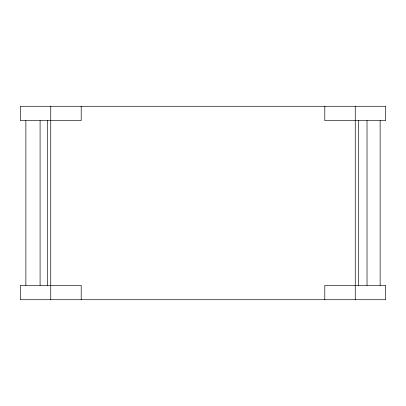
<?xml version="1.0" encoding="UTF-8"?>
<svg xmlns="http://www.w3.org/2000/svg" width="406" height="406" viewBox="0 0 406 406"><rect width="100%" height="100%" fill="white"/><g stroke="black" fill="none" stroke-linecap="round" stroke-linejoin="round"><path stroke-width="0.61" d="M380.133 120.607L380.133 285.393M367.024 120.607L367.024 285.393M358.528 120.607L358.528 285.393M355.25 106.276L355.25 299.724M324.8 106.276L324.8 120.607L385.7 120.607L385.7 106.276L20.3 106.276L20.3 120.607L81.2 120.607L81.2 106.276M324.8 299.724L324.8 285.393L385.7 285.393L385.7 299.724L20.3 299.724L20.3 285.393L81.2 285.393L81.2 299.724M50.75 106.276L50.75 299.724M47.472 120.607L47.472 285.393M40.087 120.607L40.087 285.393M25.867 120.607L25.867 285.393"/></g></svg>
